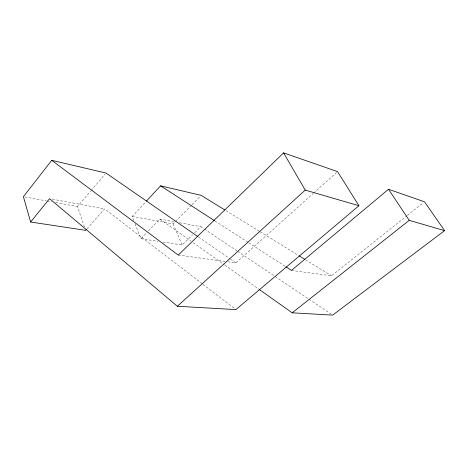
<?xml version="1.0" encoding="UTF-8"?>
<svg xmlns="http://www.w3.org/2000/svg" width="468" height="468" viewBox="0 0 468 468"><rect width="100%" height="100%" fill="white"/><g stroke="black" fill="none" stroke-linecap="round" stroke-linejoin="round"><path stroke-width="0.35" stroke-dasharray="2.34 1.75" d="M84.433 226.933L77.53 206.523L90.617 191.16M91.084 190.611L105.107 174.154M87.007 228.723L104.621 208.857L202.357 283.86M133.778 220.492L132.192 216.438L145.899 201.673M135.094 223.868L140.886 238.715L146.367 233.029M148.362 230.964L159.822 219.071L174.693 221.82M132.192 216.438L173.125 223.868L191.506 205.218M192.015 204.703L200.696 195.899M162.952 242.061L182.169 244.975L192.57 234.801M194.647 232.771L200.889 226.664L203.913 228.694M227.916 261.799L235.872 262.876L313.086 193.571M313.63 193.085L336.469 172.587M291.476 270.393L331.508 275.804L406.815 215.865M407.388 215.409L423.359 202.691M178.249 255.083L225.026 261.407M140.886 238.715L157.968 241.307M24.833 196.958L46.373 200.871M47.092 201L51.398 201.778M55.639 202.55L77.53 206.523M52.422 199.204L104.621 208.857M179.648 222.739L200.889 226.664M226.026 210.699L259.529 231.379M260.149 231.765L298.625 255.51M305.446 259.722L331.508 275.804M215.017 221.007L248.046 242.342M248.66 242.74L285.363 266.444M204.516 229.104L237.159 251.012M237.762 251.415L308.482 298.888M309.085 299.292L331.449 314.303M198.607 237.095L229.864 258.716M230.461 259.132L235.872 262.876M159.822 219.071L190.833 241.026M193.22 242.716L224.231 264.672M224.827 265.093L258.816 289.166M202.936 284.304L235.901 309.6M173.125 223.868L182.169 244.975"/><path stroke-width="0.7" d="M198.005 236.679L106.043 173.055L51.737 160.319L23.4 196.7L30.631 222.007L85.58 230.332L86.533 229.261M30.631 222.007L49.561 198.672L177.39 306.265L235.901 309.6L358.938 205.727L337.557 171.61L283.596 152.884L178.249 255.083L51.737 160.319M146.385 201.146L160.577 185.849L201.205 195.378L224.786 209.933M177.39 306.265L305.224 190.107L358.938 205.727M259.412 289.587L292.213 312.811L332.66 315.116L444.6 230.636L424.499 201.784L388.498 189.288L291.476 270.393L285.971 266.836M292.213 312.811L409.254 220.358L444.6 230.636M299.245 255.891L304.826 259.336M160.577 185.849L214.402 220.615M388.498 189.288L409.254 220.358M283.596 152.884L305.224 190.107"/></g></svg>
